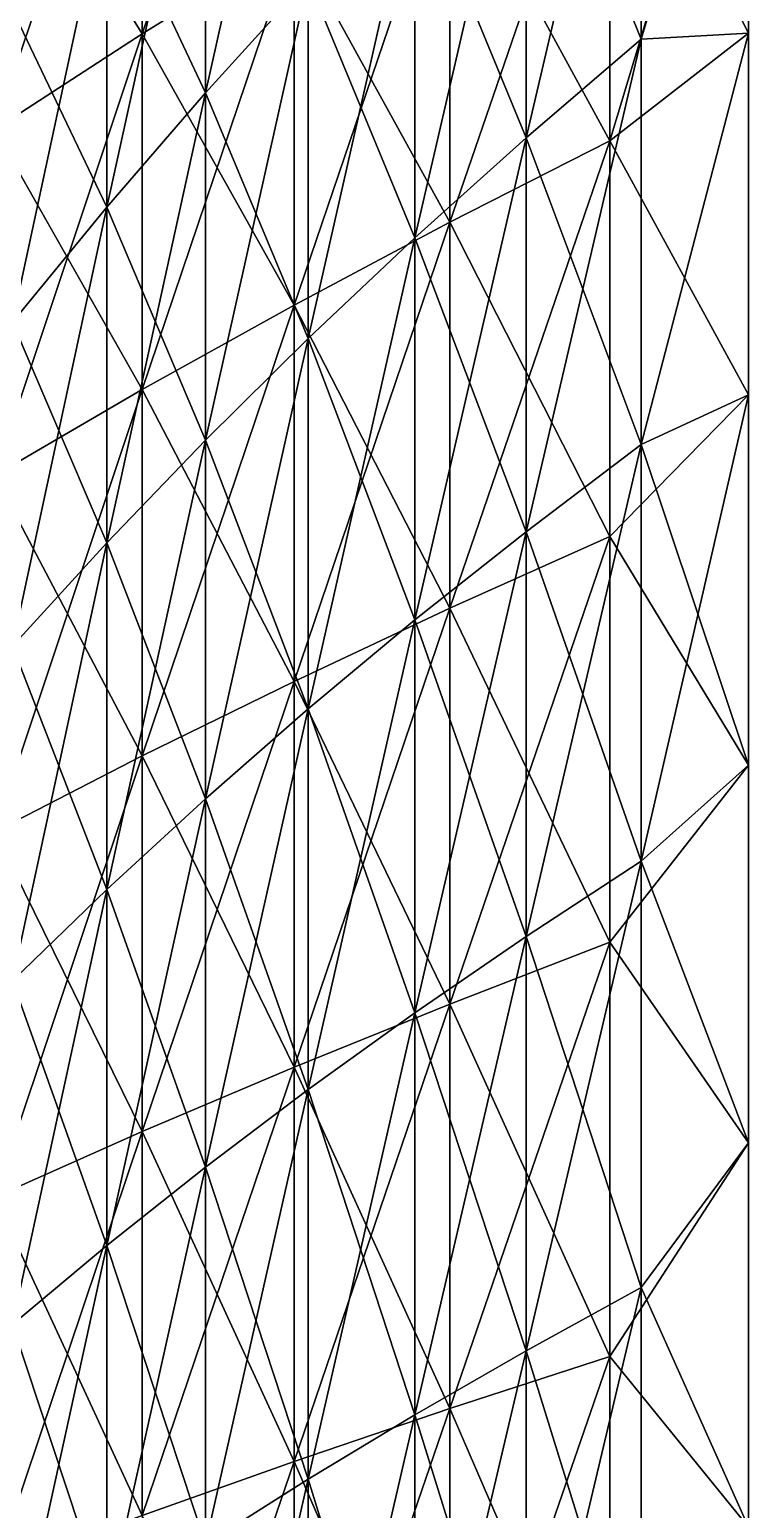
# Model space of a CAD drawing. Header units: inches. Extents: x 0 to 100, y -254 to 254.
# Drawn here: x 76.19 to 100, y 66.21 to 115.22 of the extents above; entities that cross this region are included whole.
import ezdxf

# ---------------------------------------------------------------- set-up
doc = ezdxf.new("R2010")
doc.units = ezdxf.units.IN
doc.header["$LTSCALE"] = 125.488919
doc.header["$MEASUREMENT"] = 0
for name, color, linetype in [('1', 7, 'CONTINUOUS'), ('2', 7, 'CONTINUOUS'), ('3', 7, 'CONTINUOUS'), ('4', 7, 'CONTINUOUS')]:
    doc.layers.add(name, color=color, linetype=linetype)

msp = doc.modelspace()

# ---------------------------------------------------------------- linework, layer by layer
at = {"layer": '1', "linetype": 'CONTINUOUS'}
for points in [[(79.919, 115.082, -199.328), (75.024, 122.995, -187.005), (79.919, 126.478, -192.3), (79.919, 115.082, -199.328)], [(79.919, 115.082, -199.328), (79.919, 126.478, -192.3), (84.949, 118.198, -204.725), (79.919, 115.082, -199.328)], [(100, 126.767, -219.566), (100, 115.102, -225.9), (95.406, 124.262, -215.229), (100, 126.767, -219.566)], [(95.406, 111.538, -222.09), (90.112, 121.258, -210.025), (95.406, 124.262, -215.229), (95.406, 111.538, -222.09)], [(100, 115.102, -225.9), (95.406, 111.538, -222.09), (95.406, 124.262, -215.229), (100, 115.102, -225.9)], [(75.024, 111.913, -193.84), (75.024, 122.995, -187.005), (79.919, 115.082, -199.328), (75.024, 111.913, -193.84)], [(90.112, 108.841, -216.721), (84.949, 118.198, -204.725), (90.112, 121.258, -210.025), (90.112, 108.841, -216.721)], [(90.112, 108.841, -216.721), (90.112, 121.258, -210.025), (95.406, 111.538, -222.09), (90.112, 108.841, -216.721)], [(84.949, 106.094, -211.251), (79.919, 115.082, -199.328), (84.949, 118.198, -204.725), (84.949, 106.094, -211.251)], [(84.949, 106.094, -211.251), (84.949, 118.198, -204.725), (90.112, 108.841, -216.721), (84.949, 106.094, -211.251)], [(79.919, 103.298, -205.683), (75.024, 111.913, -193.84), (79.919, 115.082, -199.328), (79.919, 103.298, -205.683)], [(79.919, 103.298, -205.683), (79.919, 115.082, -199.328), (84.949, 106.094, -211.251), (79.919, 103.298, -205.683)], [(100, 115.102, -225.9), (100, 103.121, -231.614), (95.406, 111.538, -222.09), (100, 115.102, -225.9)], [(75.024, 100.453, -200.019), (75.024, 111.913, -193.84), (79.919, 103.298, -205.683), (75.024, 100.453, -200.019)], [(95.406, 98.436, -228.199), (90.112, 108.841, -216.721), (95.406, 111.538, -222.09), (95.406, 98.436, -228.199)], [(100, 103.121, -231.614), (95.406, 98.436, -228.199), (95.406, 111.538, -222.09), (100, 103.121, -231.614)], [(90.112, 96.056, -222.682), (84.949, 106.094, -211.251), (90.112, 108.841, -216.721), (90.112, 96.056, -222.682)], [(90.112, 96.056, -222.682), (90.112, 108.841, -216.721), (95.406, 98.436, -228.199), (90.112, 96.056, -222.682)], [(84.949, 93.631, -217.062), (79.919, 103.298, -205.683), (84.949, 106.094, -211.251), (84.949, 93.631, -217.062)], [(84.949, 93.631, -217.062), (84.949, 106.094, -211.251), (90.112, 96.056, -222.682), (84.949, 93.631, -217.062)], [(79.919, 91.164, -211.341), (75.024, 100.453, -200.019), (79.919, 103.298, -205.683), (79.919, 91.164, -211.341)], [(79.919, 91.164, -211.341), (79.919, 103.298, -205.683), (84.949, 93.631, -217.062), (79.919, 91.164, -211.341)], [(100, 103.121, -231.614), (100, 90.858, -236.694), (95.406, 98.436, -228.199), (100, 103.121, -231.614)], [(75.024, 88.653, -205.521), (75.024, 100.453, -200.019), (79.919, 91.164, -211.341), (75.024, 88.653, -205.521)], [(95.406, 85, -233.537), (90.112, 96.056, -222.682), (95.406, 98.436, -228.199), (95.406, 85, -233.537)], [(100, 90.858, -236.694), (95.406, 85, -233.537), (95.406, 98.436, -228.199), (100, 90.858, -236.694)], [(90.112, 82.946, -227.891), (84.949, 93.631, -217.062), (90.112, 96.056, -222.682), (90.112, 82.946, -227.891)], [(90.112, 82.946, -227.891), (90.112, 96.056, -222.682), (95.406, 85, -233.537), (90.112, 82.946, -227.891)], [(84.949, 80.852, -222.139), (79.919, 91.164, -211.341), (84.949, 93.631, -217.062), (84.949, 80.852, -222.139)], [(84.949, 80.852, -222.139), (84.949, 93.631, -217.062), (90.112, 82.946, -227.891), (84.949, 80.852, -222.139)], [(79.919, 78.721, -216.284), (75.024, 88.653, -205.521), (79.919, 91.164, -211.341), (79.919, 78.721, -216.284)], [(79.919, 78.721, -216.284), (79.919, 91.164, -211.341), (84.949, 80.852, -222.139), (79.919, 78.721, -216.284)], [(100, 90.858, -236.694), (100, 78.346, -241.124), (95.406, 85, -233.537), (100, 90.858, -236.694)], [(75.024, 76.553, -210.328), (75.024, 88.653, -205.521), (79.919, 78.721, -216.284), (75.024, 76.553, -210.328)], [(95.406, 71.278, -238.084), (90.112, 82.946, -227.891), (95.406, 85, -233.537), (95.406, 71.278, -238.084)], [(100, 78.346, -241.124), (95.406, 71.278, -238.084), (95.406, 85, -233.537), (100, 78.346, -241.124)], [(90.112, 69.554, -232.328), (84.949, 80.852, -222.139), (90.112, 82.946, -227.891), (90.112, 69.554, -232.328)], [(90.112, 69.554, -232.328), (90.112, 82.946, -227.891), (95.406, 71.278, -238.084), (90.112, 69.554, -232.328)], [(84.949, 67.799, -226.464), (79.919, 78.721, -216.284), (84.949, 80.852, -222.139), (84.949, 67.799, -226.464)], [(84.949, 67.799, -226.464), (84.949, 80.852, -222.139), (90.112, 69.554, -232.328), (84.949, 67.799, -226.464)], [(79.919, 66.012, -220.495), (75.024, 76.553, -210.328), (79.919, 78.721, -216.284), (79.919, 66.012, -220.495)], [(79.919, 66.012, -220.495), (79.919, 78.721, -216.284), (84.949, 67.799, -226.464), (79.919, 66.012, -220.495)], [(100, 78.346, -241.124), (100, 65.619, -244.894), (95.406, 71.278, -238.084), (100, 78.346, -241.124)], [(75.024, 64.194, -214.424), (75.024, 76.553, -210.328), (79.919, 66.012, -220.495), (75.024, 64.194, -214.424)], [(95.406, 57.314, -241.826), (90.112, 69.554, -232.328), (95.406, 71.278, -238.084), (95.406, 57.314, -241.826)], [(100, 65.619, -244.894), (95.406, 57.314, -241.826), (95.406, 71.278, -238.084), (100, 65.619, -244.894)], [(90.112, 55.928, -235.979), (84.949, 67.799, -226.464), (90.112, 69.554, -232.328), (90.112, 55.928, -235.979)], [(90.112, 55.928, -235.979), (90.112, 69.554, -232.328), (95.406, 57.314, -241.826), (90.112, 55.928, -235.979)], [(84.949, 54.517, -230.023), (79.919, 66.012, -220.495), (84.949, 67.799, -226.464), (84.949, 54.517, -230.023)], [(84.949, 54.517, -230.023), (84.949, 67.799, -226.464), (90.112, 55.928, -235.979), (84.949, 54.517, -230.023)]]:
    msp.add_3dface(points, dxfattribs=at)
at = {"layer": '2', "linetype": 'CONTINUOUS'}
for points in [[(85.412, 116.876, -193.337), (85.412, 128.336, -185.927), (82.008, 113.126, -187.133), (85.412, 116.876, -193.337)], [(82.008, 113.126, -187.133), (85.412, 128.336, -185.927), (82.008, 124.219, -179.962), (82.008, 113.126, -187.133)], [(96.448, 114.904, -218.932), (96.448, 127.914, -211.595), (92.633, 111.632, -212.698), (96.448, 114.904, -218.932)], [(92.633, 111.632, -212.698), (96.448, 127.914, -211.595), (92.633, 124.271, -205.57), (92.633, 111.632, -212.698)], [(96.448, 127.914, -211.595), (96.448, 114.904, -218.932), (100, 126.767, -219.566), (96.448, 127.914, -211.595)], [(100, 126.767, -219.566), (96.448, 114.904, -218.932), (100, 115.102, -225.9), (100, 126.767, -219.566)], [(82.008, 113.126, -187.133), (82.008, 124.219, -179.962), (78.744, 109.343, -180.876), (82.008, 113.126, -187.133)], [(78.744, 109.343, -180.876), (82.008, 124.219, -179.962), (78.744, 120.065, -173.944), (78.744, 109.343, -180.876)], [(92.633, 111.632, -212.698), (92.633, 124.271, -205.57), (88.954, 108.327, -206.4), (92.633, 111.632, -212.698)], [(88.954, 108.327, -206.4), (92.633, 124.271, -205.57), (88.954, 120.592, -199.483), (88.954, 108.327, -206.4)], [(88.954, 108.327, -206.4), (88.954, 120.592, -199.483), (85.412, 104.989, -200.041), (88.954, 108.327, -206.4)], [(85.412, 104.989, -200.041), (88.954, 120.592, -199.483), (85.412, 116.876, -193.337), (85.412, 104.989, -200.041)], [(78.744, 109.343, -180.876), (78.744, 120.065, -173.944), (75.621, 105.528, -174.565), (78.744, 109.343, -180.876)], [(75.621, 105.528, -174.565), (78.744, 120.065, -173.944), (75.621, 115.876, -167.875), (75.621, 105.528, -174.565)], [(85.412, 104.989, -200.041), (85.412, 116.876, -193.337), (82.008, 101.621, -193.622), (85.412, 104.989, -200.041)], [(82.008, 101.621, -193.622), (85.412, 116.876, -193.337), (82.008, 113.126, -187.133), (82.008, 101.621, -193.622)], [(96.448, 101.476, -225.471), (96.448, 114.904, -218.932), (92.633, 98.586, -219.05), (96.448, 101.476, -225.471)], [(92.633, 98.586, -219.05), (96.448, 114.904, -218.932), (92.633, 111.632, -212.698), (92.633, 98.586, -219.05)], [(96.448, 114.904, -218.932), (96.448, 101.476, -225.471), (100, 115.102, -225.9), (96.448, 114.904, -218.932)], [(100, 115.102, -225.9), (96.448, 101.476, -225.471), (100, 103.121, -231.614), (100, 115.102, -225.9)], [(82.008, 101.621, -193.622), (82.008, 113.126, -187.133), (78.744, 98.223, -187.148), (82.008, 101.621, -193.622)], [(78.744, 98.223, -187.148), (82.008, 113.126, -187.133), (78.744, 109.343, -180.876), (78.744, 98.223, -187.148)], [(92.633, 98.586, -219.05), (92.633, 111.632, -212.698), (88.954, 95.667, -212.564), (92.633, 98.586, -219.05)], [(88.954, 95.667, -212.564), (92.633, 111.632, -212.698), (88.954, 108.327, -206.4), (88.954, 95.667, -212.564)], [(78.744, 98.223, -187.148), (78.744, 109.343, -180.876), (75.621, 94.796, -180.618), (78.744, 98.223, -187.148)], [(75.621, 94.796, -180.618), (78.744, 109.343, -180.876), (75.621, 105.528, -174.565), (75.621, 94.796, -180.618)], [(88.954, 95.667, -212.564), (88.954, 108.327, -206.4), (85.412, 92.72, -206.015), (88.954, 95.667, -212.564)], [(85.412, 92.72, -206.015), (88.954, 108.327, -206.4), (85.412, 104.989, -200.041), (85.412, 92.72, -206.015)], [(85.412, 92.72, -206.015), (85.412, 104.989, -200.041), (82.008, 89.745, -199.405), (85.412, 92.72, -206.015)], [(82.008, 89.745, -199.405), (85.412, 104.989, -200.041), (82.008, 101.621, -193.622), (82.008, 89.745, -199.405)], [(96.448, 101.476, -225.471), (96.448, 87.677, -231.186), (100, 103.121, -231.614), (96.448, 101.476, -225.471)], [(100, 103.121, -231.614), (96.448, 87.677, -231.186), (100, 90.858, -236.694), (100, 103.121, -231.614)], [(82.008, 89.745, -199.405), (82.008, 101.621, -193.622), (78.744, 86.744, -192.737), (82.008, 89.745, -199.405)], [(78.744, 86.744, -192.737), (82.008, 101.621, -193.622), (78.744, 98.223, -187.148), (78.744, 86.744, -192.737)], [(96.448, 87.677, -231.186), (96.448, 101.476, -225.471), (92.633, 85.181, -224.603), (96.448, 87.677, -231.186)], [(92.633, 85.181, -224.603), (96.448, 101.476, -225.471), (92.633, 98.586, -219.05), (92.633, 85.181, -224.603)], [(92.633, 85.181, -224.603), (92.633, 98.586, -219.05), (88.954, 82.658, -217.952), (92.633, 85.181, -224.603)], [(88.954, 82.658, -217.952), (92.633, 98.586, -219.05), (88.954, 95.667, -212.564), (88.954, 82.658, -217.952)], [(78.744, 86.744, -192.737), (78.744, 98.223, -187.148), (75.621, 83.717, -186.012), (78.744, 86.744, -192.737)], [(75.621, 83.717, -186.012), (78.744, 98.223, -187.148), (75.621, 94.796, -180.618), (75.621, 83.717, -186.012)], [(88.954, 82.658, -217.952), (88.954, 95.667, -212.564), (85.412, 80.112, -211.237), (88.954, 82.658, -217.952)], [(85.412, 80.112, -211.237), (88.954, 95.667, -212.564), (85.412, 92.72, -206.015), (85.412, 80.112, -211.237)], [(85.412, 80.112, -211.237), (85.412, 92.72, -206.015), (82.008, 77.541, -204.46), (85.412, 80.112, -211.237)], [(82.008, 77.541, -204.46), (85.412, 92.72, -206.015), (82.008, 89.745, -199.405), (82.008, 77.541, -204.46)], [(100, 90.858, -236.694), (96.448, 87.677, -231.186), (100, 78.346, -241.124), (100, 90.858, -236.694)], [(82.008, 77.541, -204.46), (82.008, 89.745, -199.405), (78.744, 74.948, -197.622), (82.008, 77.541, -204.46)], [(78.744, 74.948, -197.622), (82.008, 89.745, -199.405), (78.744, 86.744, -192.737), (78.744, 74.948, -197.622)], [(96.448, 73.559, -236.058), (96.448, 87.677, -231.186), (92.633, 71.464, -229.336), (96.448, 73.559, -236.058)], [(92.633, 71.464, -229.336), (96.448, 87.677, -231.186), (92.633, 85.181, -224.603), (92.633, 71.464, -229.336)], [(96.448, 87.677, -231.186), (96.448, 73.559, -236.058), (100, 78.346, -241.124), (96.448, 87.677, -231.186)], [(78.744, 74.948, -197.622), (78.744, 86.744, -192.737), (75.621, 72.334, -190.728), (78.744, 74.948, -197.622)], [(75.621, 72.334, -190.728), (78.744, 86.744, -192.737), (75.621, 83.717, -186.012), (75.621, 72.334, -190.728)], [(92.633, 71.464, -229.336), (92.633, 85.181, -224.603), (88.954, 69.348, -222.546), (92.633, 71.464, -229.336)], [(88.954, 69.348, -222.546), (92.633, 85.181, -224.603), (88.954, 82.658, -217.952), (88.954, 69.348, -222.546)], [(88.954, 69.348, -222.546), (88.954, 82.658, -217.952), (85.412, 67.211, -215.689), (88.954, 69.348, -222.546)], [(85.412, 67.211, -215.689), (88.954, 82.658, -217.952), (85.412, 80.112, -211.237), (85.412, 67.211, -215.689)], [(85.412, 67.211, -215.689), (85.412, 80.112, -211.237), (82.008, 65.055, -208.769), (85.412, 67.211, -215.689)], [(82.008, 65.055, -208.769), (85.412, 80.112, -211.237), (82.008, 77.541, -204.46), (82.008, 65.055, -208.769)], [(100, 78.346, -241.124), (96.448, 73.559, -236.058), (100, 65.619, -244.894), (100, 78.346, -241.124)], [(82.008, 65.055, -208.769), (82.008, 77.541, -204.46), (78.744, 62.879, -201.787), (82.008, 65.055, -208.769)], [(78.744, 62.879, -201.787), (82.008, 77.541, -204.46), (78.744, 74.948, -197.622), (78.744, 62.879, -201.787)], [(78.744, 62.879, -201.787), (78.744, 74.948, -197.622), (75.621, 60.686, -194.747), (78.744, 62.879, -201.787)], [(75.621, 60.686, -194.747), (78.744, 74.948, -197.622), (75.621, 72.334, -190.728), (75.621, 60.686, -194.747)], [(96.448, 59.172, -240.069), (96.448, 73.559, -236.058), (92.633, 57.487, -233.233), (96.448, 59.172, -240.069)], [(92.633, 57.487, -233.233), (96.448, 73.559, -236.058), (92.633, 71.464, -229.336), (92.633, 57.487, -233.233)], [(96.448, 73.559, -236.058), (96.448, 59.172, -240.069), (100, 65.619, -244.894), (96.448, 73.559, -236.058)], [(92.633, 57.487, -233.233), (92.633, 71.464, -229.336), (88.954, 55.785, -226.327), (92.633, 57.487, -233.233)], [(88.954, 55.785, -226.327), (92.633, 71.464, -229.336), (88.954, 69.348, -222.546), (88.954, 55.785, -226.327)], [(88.954, 55.785, -226.327), (88.954, 69.348, -222.546), (85.412, 54.066, -219.353), (88.954, 55.785, -226.327)], [(85.412, 54.066, -219.353), (88.954, 69.348, -222.546), (85.412, 67.211, -215.689), (85.412, 54.066, -219.353)], [(85.412, 54.066, -219.353), (85.412, 67.211, -215.689), (82.008, 52.331, -212.316), (85.412, 54.066, -219.353)], [(82.008, 52.331, -212.316), (85.412, 67.211, -215.689), (82.008, 65.055, -208.769), (82.008, 52.331, -212.316)]]:
    msp.add_3dface(points, dxfattribs=at)
at = {"layer": '3', "linetype": 'CONTINUOUS'}
for points in [[(79.919, 126.478, 192.3), (79.919, 115.082, 199.328), (84.949, 129.901, 197.506), (79.919, 126.478, 192.3)], [(84.949, 129.901, 197.506), (79.919, 115.082, 199.328), (84.949, 118.198, 204.725), (84.949, 129.901, 197.506)], [(75.024, 122.995, 187.005), (75.024, 111.913, 193.84), (79.919, 126.478, 192.3), (75.024, 122.995, 187.005)], [(79.919, 126.478, 192.3), (75.024, 111.913, 193.84), (79.919, 115.082, 199.328), (79.919, 126.478, 192.3)], [(100, 115.102, 225.9), (100, 126.767, 219.566), (95.406, 111.538, 222.09), (100, 115.102, 225.9)], [(100, 126.767, 219.566), (95.406, 124.262, 215.229), (95.406, 111.538, 222.09), (100, 126.767, 219.566)], [(90.112, 121.258, 210.025), (90.112, 108.841, 216.721), (95.406, 124.262, 215.229), (90.112, 121.258, 210.025)], [(95.406, 124.262, 215.229), (90.112, 108.841, 216.721), (95.406, 111.538, 222.09), (95.406, 124.262, 215.229)], [(84.949, 118.198, 204.725), (84.949, 106.094, 211.251), (90.112, 121.258, 210.025), (84.949, 118.198, 204.725)], [(90.112, 121.258, 210.025), (84.949, 106.094, 211.251), (90.112, 108.841, 216.721), (90.112, 121.258, 210.025)], [(79.919, 115.082, 199.328), (79.919, 103.298, 205.683), (84.949, 118.198, 204.725), (79.919, 115.082, 199.328)], [(84.949, 118.198, 204.725), (79.919, 103.298, 205.683), (84.949, 106.094, 211.251), (84.949, 118.198, 204.725)], [(75.024, 111.913, 193.84), (75.024, 100.453, 200.019), (79.919, 115.082, 199.328), (75.024, 111.913, 193.84)], [(79.919, 115.082, 199.328), (75.024, 100.453, 200.019), (79.919, 103.298, 205.683), (79.919, 115.082, 199.328)], [(100, 103.121, 231.614), (100, 115.102, 225.9), (95.406, 111.538, 222.09), (100, 103.121, 231.614)], [(90.112, 108.841, 216.721), (90.112, 96.056, 222.682), (95.406, 111.538, 222.09), (90.112, 108.841, 216.721)], [(95.406, 111.538, 222.09), (90.112, 96.056, 222.682), (95.406, 98.436, 228.199), (95.406, 111.538, 222.09)], [(100, 103.121, 231.614), (95.406, 111.538, 222.09), (95.406, 98.436, 228.199), (100, 103.121, 231.614)], [(84.949, 106.094, 211.251), (84.949, 93.631, 217.062), (90.112, 108.841, 216.721), (84.949, 106.094, 211.251)], [(90.112, 108.841, 216.721), (84.949, 93.631, 217.062), (90.112, 96.056, 222.682), (90.112, 108.841, 216.721)], [(79.919, 103.298, 205.683), (79.919, 91.164, 211.341), (84.949, 106.094, 211.251), (79.919, 103.298, 205.683)], [(84.949, 106.094, 211.251), (79.919, 91.164, 211.341), (84.949, 93.631, 217.062), (84.949, 106.094, 211.251)], [(75.024, 100.453, 200.019), (75.024, 88.653, 205.521), (79.919, 103.298, 205.683), (75.024, 100.453, 200.019)], [(79.919, 103.298, 205.683), (75.024, 88.653, 205.521), (79.919, 91.164, 211.341), (79.919, 103.298, 205.683)], [(100, 90.858, 236.694), (100, 103.121, 231.614), (95.406, 98.436, 228.199), (100, 90.858, 236.694)], [(90.112, 96.056, 222.682), (90.112, 82.946, 227.891), (95.406, 98.436, 228.199), (90.112, 96.056, 222.682)], [(95.406, 98.436, 228.199), (90.112, 82.946, 227.891), (95.406, 85, 233.537), (95.406, 98.436, 228.199)], [(100, 90.858, 236.694), (95.406, 98.436, 228.199), (95.406, 85, 233.537), (100, 90.858, 236.694)], [(84.949, 93.631, 217.062), (84.949, 80.852, 222.139), (90.112, 96.056, 222.682), (84.949, 93.631, 217.062)], [(90.112, 96.056, 222.682), (84.949, 80.852, 222.139), (90.112, 82.946, 227.891), (90.112, 96.056, 222.682)], [(79.919, 91.164, 211.341), (79.919, 78.721, 216.284), (84.949, 93.631, 217.062), (79.919, 91.164, 211.341)], [(84.949, 93.631, 217.062), (79.919, 78.721, 216.284), (84.949, 80.852, 222.139), (84.949, 93.631, 217.062)], [(75.024, 88.653, 205.521), (75.024, 76.553, 210.328), (79.919, 91.164, 211.341), (75.024, 88.653, 205.521)], [(79.919, 91.164, 211.341), (75.024, 76.553, 210.328), (79.919, 78.721, 216.284), (79.919, 91.164, 211.341)], [(100, 78.346, 241.124), (100, 90.858, 236.694), (95.406, 85, 233.537), (100, 78.346, 241.124)], [(90.112, 82.946, 227.891), (90.112, 69.554, 232.328), (95.406, 85, 233.537), (90.112, 82.946, 227.891)], [(95.406, 85, 233.537), (90.112, 69.554, 232.328), (95.406, 71.278, 238.084), (95.406, 85, 233.537)], [(100, 78.346, 241.124), (95.406, 85, 233.537), (95.406, 71.278, 238.084), (100, 78.346, 241.124)], [(84.949, 80.852, 222.139), (84.949, 67.799, 226.464), (90.112, 82.946, 227.891), (84.949, 80.852, 222.139)], [(90.112, 82.946, 227.891), (84.949, 67.799, 226.464), (90.112, 69.554, 232.328), (90.112, 82.946, 227.891)], [(79.919, 78.721, 216.284), (79.919, 66.012, 220.495), (84.949, 80.852, 222.139), (79.919, 78.721, 216.284)], [(84.949, 80.852, 222.139), (79.919, 66.012, 220.495), (84.949, 67.799, 226.464), (84.949, 80.852, 222.139)], [(75.024, 76.553, 210.328), (75.024, 64.194, 214.424), (79.919, 78.721, 216.284), (75.024, 76.553, 210.328)], [(79.919, 78.721, 216.284), (75.024, 64.194, 214.424), (79.919, 66.012, 220.495), (79.919, 78.721, 216.284)], [(100, 65.619, 244.894), (100, 78.346, 241.124), (95.406, 71.278, 238.084), (100, 65.619, 244.894)], [(90.112, 69.554, 232.328), (90.112, 55.928, 235.979), (95.406, 71.278, 238.084), (90.112, 69.554, 232.328)], [(95.406, 71.278, 238.084), (90.112, 55.928, 235.979), (95.406, 57.314, 241.826), (95.406, 71.278, 238.084)], [(100, 65.619, 244.894), (95.406, 71.278, 238.084), (95.406, 57.314, 241.826), (100, 65.619, 244.894)], [(84.949, 67.799, 226.464), (84.949, 54.517, 230.023), (90.112, 69.554, 232.328), (84.949, 67.799, 226.464)], [(90.112, 69.554, 232.328), (84.949, 54.517, 230.023), (90.112, 55.928, 235.979), (90.112, 69.554, 232.328)], [(79.919, 66.012, 220.495), (79.919, 53.08, 223.961), (84.949, 67.799, 226.464), (79.919, 66.012, 220.495)], [(84.949, 67.799, 226.464), (79.919, 53.08, 223.961), (84.949, 54.517, 230.023), (84.949, 67.799, 226.464)]]:
    msp.add_3dface(points, dxfattribs=at)
at = {"layer": '4', "linetype": 'CONTINUOUS'}
for points in [[(96.448, 127.914, 211.595), (96.448, 114.904, 218.932), (92.633, 124.271, 205.57), (96.448, 127.914, 211.595)], [(96.448, 127.914, 211.595), (100, 126.767, 219.566), (96.448, 114.904, 218.932), (96.448, 127.914, 211.595)], [(100, 126.767, 219.566), (100, 115.102, 225.9), (96.448, 114.904, 218.932), (100, 126.767, 219.566)], [(82.008, 124.219, 179.962), (82.008, 113.126, 187.133), (78.744, 120.065, 173.944), (82.008, 124.219, 179.962)], [(82.008, 124.219, 179.962), (85.412, 116.876, 193.337), (82.008, 113.126, 187.133), (82.008, 124.219, 179.962)], [(92.633, 124.271, 205.57), (92.633, 111.632, 212.698), (88.954, 120.592, 199.483), (92.633, 124.271, 205.57)], [(92.633, 124.271, 205.57), (96.448, 114.904, 218.932), (92.633, 111.632, 212.698), (92.633, 124.271, 205.57)], [(88.954, 120.592, 199.483), (88.954, 108.327, 206.4), (85.412, 116.876, 193.337), (88.954, 120.592, 199.483)], [(88.954, 120.592, 199.483), (92.633, 111.632, 212.698), (88.954, 108.327, 206.4), (88.954, 120.592, 199.483)], [(78.744, 120.065, 173.944), (78.744, 109.343, 180.876), (75.621, 115.876, 167.875), (78.744, 120.065, 173.944)], [(78.744, 120.065, 173.944), (82.008, 113.126, 187.133), (78.744, 109.343, 180.876), (78.744, 120.065, 173.944)], [(85.412, 116.876, 193.337), (85.412, 104.989, 200.041), (82.008, 113.126, 187.133), (85.412, 116.876, 193.337)], [(85.412, 116.876, 193.337), (88.954, 108.327, 206.4), (85.412, 104.989, 200.041), (85.412, 116.876, 193.337)], [(75.621, 115.876, 167.875), (78.744, 109.343, 180.876), (75.621, 105.528, 174.565), (75.621, 115.876, 167.875)], [(96.448, 114.904, 218.932), (96.448, 101.476, 225.471), (92.633, 111.632, 212.698), (96.448, 114.904, 218.932)], [(100, 115.102, 225.9), (100, 103.121, 231.614), (96.448, 101.476, 225.471), (100, 115.102, 225.9)], [(96.448, 114.904, 218.932), (100, 115.102, 225.9), (96.448, 101.476, 225.471), (96.448, 114.904, 218.932)], [(82.008, 113.126, 187.133), (82.008, 101.621, 193.622), (78.744, 109.343, 180.876), (82.008, 113.126, 187.133)], [(82.008, 113.126, 187.133), (85.412, 104.989, 200.041), (82.008, 101.621, 193.622), (82.008, 113.126, 187.133)], [(92.633, 111.632, 212.698), (92.633, 98.586, 219.05), (88.954, 108.327, 206.4), (92.633, 111.632, 212.698)], [(92.633, 111.632, 212.698), (96.448, 101.476, 225.471), (92.633, 98.586, 219.05), (92.633, 111.632, 212.698)], [(78.744, 109.343, 180.876), (78.744, 98.223, 187.148), (75.621, 105.528, 174.565), (78.744, 109.343, 180.876)], [(78.744, 109.343, 180.876), (82.008, 101.621, 193.622), (78.744, 98.223, 187.148), (78.744, 109.343, 180.876)], [(88.954, 108.327, 206.4), (88.954, 95.667, 212.564), (85.412, 104.989, 200.041), (88.954, 108.327, 206.4)], [(88.954, 108.327, 206.4), (92.633, 98.586, 219.05), (88.954, 95.667, 212.564), (88.954, 108.327, 206.4)], [(75.621, 105.528, 174.565), (78.744, 98.223, 187.148), (75.621, 94.796, 180.618), (75.621, 105.528, 174.565)], [(85.412, 104.989, 200.041), (85.412, 92.72, 206.015), (82.008, 101.621, 193.622), (85.412, 104.989, 200.041)], [(85.412, 104.989, 200.041), (88.954, 95.667, 212.564), (85.412, 92.72, 206.015), (85.412, 104.989, 200.041)], [(100, 103.121, 231.614), (100, 90.858, 236.694), (96.448, 101.476, 225.471), (100, 103.121, 231.614)], [(82.008, 101.621, 193.622), (82.008, 89.745, 199.405), (78.744, 98.223, 187.148), (82.008, 101.621, 193.622)], [(82.008, 101.621, 193.622), (85.412, 92.72, 206.015), (82.008, 89.745, 199.405), (82.008, 101.621, 193.622)], [(96.448, 101.476, 225.471), (96.448, 87.677, 231.186), (92.633, 98.586, 219.05), (96.448, 101.476, 225.471)], [(96.448, 101.476, 225.471), (100, 90.858, 236.694), (96.448, 87.677, 231.186), (96.448, 101.476, 225.471)], [(92.633, 98.586, 219.05), (92.633, 85.181, 224.603), (88.954, 95.667, 212.564), (92.633, 98.586, 219.05)], [(92.633, 98.586, 219.05), (96.448, 87.677, 231.186), (92.633, 85.181, 224.603), (92.633, 98.586, 219.05)], [(78.744, 98.223, 187.148), (78.744, 86.744, 192.737), (75.621, 94.796, 180.618), (78.744, 98.223, 187.148)], [(78.744, 98.223, 187.148), (82.008, 89.745, 199.405), (78.744, 86.744, 192.737), (78.744, 98.223, 187.148)], [(88.954, 95.667, 212.564), (88.954, 82.658, 217.952), (85.412, 92.72, 206.015), (88.954, 95.667, 212.564)], [(88.954, 95.667, 212.564), (92.633, 85.181, 224.603), (88.954, 82.658, 217.952), (88.954, 95.667, 212.564)], [(75.621, 94.796, 180.618), (78.744, 86.744, 192.737), (75.621, 83.717, 186.012), (75.621, 94.796, 180.618)], [(85.412, 92.72, 206.015), (85.412, 80.112, 211.237), (82.008, 89.745, 199.405), (85.412, 92.72, 206.015)], [(85.412, 92.72, 206.015), (88.954, 82.658, 217.952), (85.412, 80.112, 211.237), (85.412, 92.72, 206.015)], [(100, 90.858, 236.694), (100, 78.346, 241.124), (96.448, 87.677, 231.186), (100, 90.858, 236.694)], [(82.008, 89.745, 199.405), (82.008, 77.541, 204.46), (78.744, 86.744, 192.737), (82.008, 89.745, 199.405)], [(82.008, 89.745, 199.405), (85.412, 80.112, 211.237), (82.008, 77.541, 204.46), (82.008, 89.745, 199.405)], [(96.448, 87.677, 231.186), (96.448, 73.559, 236.058), (92.633, 85.181, 224.603), (96.448, 87.677, 231.186)], [(96.448, 87.677, 231.186), (100, 78.346, 241.124), (96.448, 73.559, 236.058), (96.448, 87.677, 231.186)], [(78.744, 86.744, 192.737), (78.744, 74.948, 197.622), (75.621, 83.717, 186.012), (78.744, 86.744, 192.737)], [(78.744, 86.744, 192.737), (82.008, 77.541, 204.46), (78.744, 74.948, 197.622), (78.744, 86.744, 192.737)], [(92.633, 85.181, 224.603), (92.633, 71.464, 229.336), (88.954, 82.658, 217.952), (92.633, 85.181, 224.603)], [(92.633, 85.181, 224.603), (96.448, 73.559, 236.058), (92.633, 71.464, 229.336), (92.633, 85.181, 224.603)], [(75.621, 83.717, 186.012), (78.744, 74.948, 197.622), (75.621, 72.334, 190.728), (75.621, 83.717, 186.012)], [(88.954, 82.658, 217.952), (88.954, 69.348, 222.546), (85.412, 80.112, 211.237), (88.954, 82.658, 217.952)], [(88.954, 82.658, 217.952), (92.633, 71.464, 229.336), (88.954, 69.348, 222.546), (88.954, 82.658, 217.952)], [(85.412, 80.112, 211.237), (85.412, 67.211, 215.689), (82.008, 77.541, 204.46), (85.412, 80.112, 211.237)], [(85.412, 80.112, 211.237), (88.954, 69.348, 222.546), (85.412, 67.211, 215.689), (85.412, 80.112, 211.237)], [(100, 78.346, 241.124), (100, 65.619, 244.894), (96.448, 73.559, 236.058), (100, 78.346, 241.124)], [(82.008, 77.541, 204.46), (82.008, 65.055, 208.769), (78.744, 74.948, 197.622), (82.008, 77.541, 204.46)], [(82.008, 77.541, 204.46), (85.412, 67.211, 215.689), (82.008, 65.055, 208.769), (82.008, 77.541, 204.46)], [(78.744, 74.948, 197.622), (78.744, 62.879, 201.787), (75.621, 72.334, 190.728), (78.744, 74.948, 197.622)], [(78.744, 74.948, 197.622), (82.008, 65.055, 208.769), (78.744, 62.879, 201.787), (78.744, 74.948, 197.622)], [(96.448, 73.559, 236.058), (96.448, 59.172, 240.069), (92.633, 71.464, 229.336), (96.448, 73.559, 236.058)], [(96.448, 73.559, 236.058), (100, 65.619, 244.894), (96.448, 59.172, 240.069), (96.448, 73.559, 236.058)], [(75.621, 72.334, 190.728), (78.744, 62.879, 201.787), (75.621, 60.686, 194.747), (75.621, 72.334, 190.728)], [(92.633, 71.464, 229.336), (92.633, 57.487, 233.233), (88.954, 69.348, 222.546), (92.633, 71.464, 229.336)], [(92.633, 71.464, 229.336), (96.448, 59.172, 240.069), (92.633, 57.487, 233.233), (92.633, 71.464, 229.336)], [(88.954, 69.348, 222.546), (88.954, 55.785, 226.327), (85.412, 67.211, 215.689), (88.954, 69.348, 222.546)], [(88.954, 69.348, 222.546), (92.633, 57.487, 233.233), (88.954, 55.785, 226.327), (88.954, 69.348, 222.546)], [(85.412, 67.211, 215.689), (85.412, 54.066, 219.353), (82.008, 65.055, 208.769), (85.412, 67.211, 215.689)], [(85.412, 67.211, 215.689), (88.954, 55.785, 226.327), (85.412, 54.066, 219.353), (85.412, 67.211, 215.689)]]:
    msp.add_3dface(points, dxfattribs=at)

doc.saveas('drawing.dxf')
